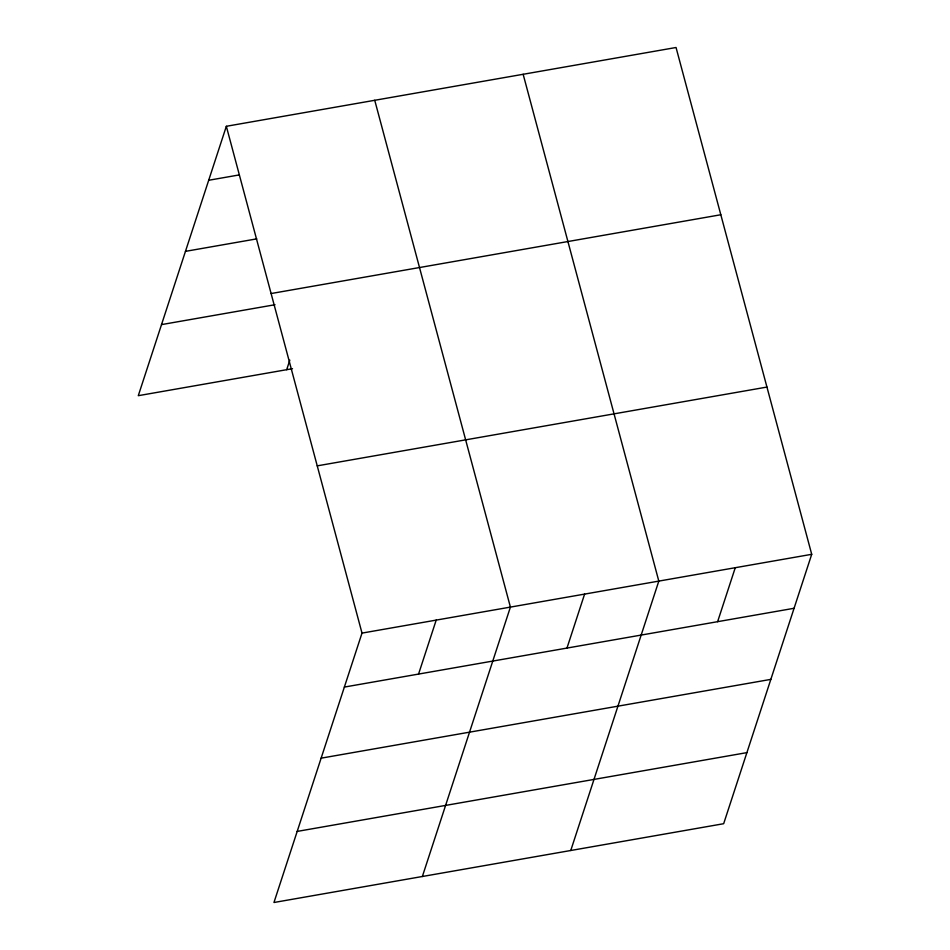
<?xml version="1.0" encoding="UTF-8"?>
<svg xmlns="http://www.w3.org/2000/svg" width="950" height="950" viewBox="0 0 950 950"><rect width="100%" height="100%" fill="white"/><g stroke="black" fill="none" stroke-linecap="round" stroke-linejoin="round"><path stroke-width="1.43" d="M226.338 126.291L362.009 633.104L273.956 902.5L723.663 823.709L811.716 554.313L676.044 47.5L226.338 126.291L138.284 395.687L292.505 368.671M286.686 369.692L289.821 360.121M418.558 674.084L436.204 620.101M422.358 876.506L510.411 607.097L374.739 100.284M566.972 648.078L584.606 594.094M570.76 850.499L658.813 581.103L523.153 74.29M717.618 621.68L735.264 567.708M208.691 180.274L239.246 174.919M185.464 251.358L256.749 238.866M271.106 293.538L720.824 214.748M161.524 324.603L275.001 304.724M317.241 465.856L766.947 387.066M362.009 633.104L811.716 554.313M344.363 687.076L794.069 608.285M321.124 758.171L770.83 679.381M297.184 831.416L746.89 752.626"/></g></svg>
